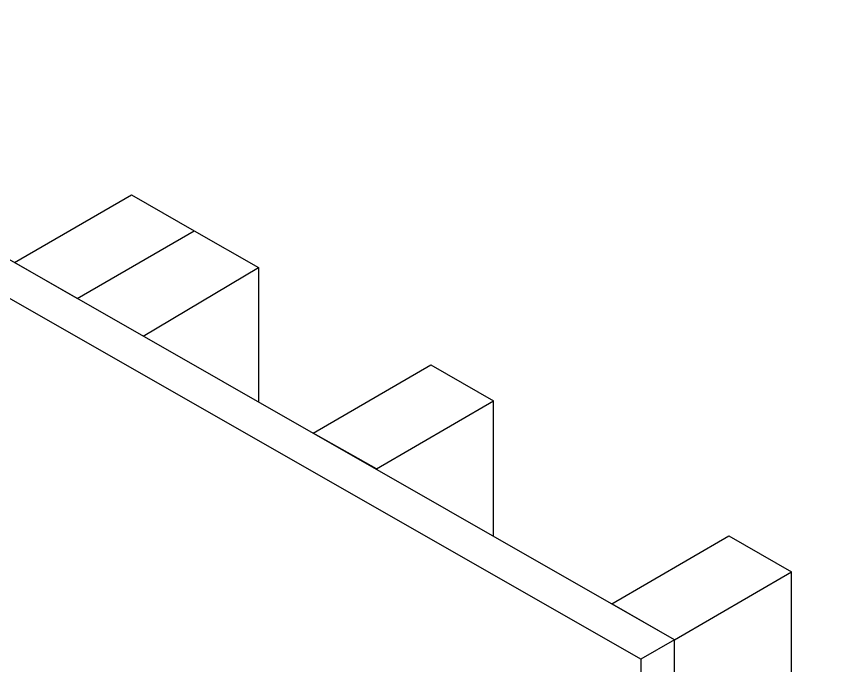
# Model space of a CAD drawing. Header units: inches. Extents: x -20.7 to 76.3, y -55.2 to 19.1.
# Drawn here: x 61.516 to 63.177, y -26.603 to -25.311 of the extents above; entities that cross this region are included whole.
import ezdxf

# ---------------------------------------------------------------- set-up
doc = ezdxf.new("R2010")
doc.units = ezdxf.units.IN
doc.header["$MEASUREMENT"] = 0
doc.layers.add('G-ANNO-TTLB', color=7, linetype='Continuous', lineweight=0)
doc.layers.add('TYVEK', color=7, linetype='Continuous', lineweight=0)

msp = doc.modelspace()

# ---------------------------------------------------------------- hatches: boundary and pattern name
at = {"layer": 'G-ANNO-TTLB', "true_color": 0xff00ff, "transparency": 33554687}
h = msp.add_hatch(color=6, dxfattribs=at)
edge = h.paths.add_edge_path()
edge.add_spline(control_points=[(71.8573, -54.9456), (71.8573, -54.9456), (31.1572, -54.9456), (31.1572, -54.9456), (31.1572, -54.9456), (31.1572, -20.8103), (31.1572, -20.8103), (31.1572, -20.8103), (71.8573, -20.8103), (71.8573, -20.8103), (71.8573, -20.8103), (71.8573, -54.9456), (71.8573, -54.9456)], knot_values=[0, 0, 0, 0, 1, 1, 1, 2, 2, 2, 3, 3, 3, 4, 4, 4, 4], degree=3, periodic=0)
edge = h.paths.add_edge_path()
edge.add_spline(control_points=[(31.2823, -20.9353), (31.2823, -20.9353), (31.2823, -54.8205), (31.2823, -54.8205), (31.2823, -54.8205), (71.7322, -54.8205), (71.7322, -54.8205), (71.7322, -54.8205), (71.7322, -20.9353), (71.7322, -20.9353), (71.7322, -20.9353), (31.2823, -20.9353), (31.2823, -20.9353)], knot_values=[0, 0, 0, 0, 1, 1, 1, 2, 2, 2, 3, 3, 3, 4, 4, 4, 4], degree=3, periodic=0)
edge.add_line((31.2823, -20.9353), (31.2823, -20.9353))

# ---------------------------------------------------------------- linework, layer by layer
at = {"layer": 'G-ANNO-TTLB'}
for points in [[(71.8573, -54.9456), (71.8573, -54.9456), (31.1572, -54.9456), (31.1572, -54.9456), (31.1572, -54.9456), (31.1572, -20.8103), (31.1572, -20.8103), (31.1572, -20.8103), (71.8573, -20.8103), (71.8573, -20.8103), (71.8573, -20.8103), (71.8573, -54.9456), (71.8573, -54.9456)], [(31.2823, -20.9353), (31.2823, -20.9353), (31.2823, -54.8205), (31.2823, -54.8205), (31.2823, -54.8205), (71.7322, -54.8205), (71.7322, -54.8205), (71.7322, -54.8205), (71.7322, -20.9353), (71.7322, -20.9353), (71.7322, -20.9353), (31.2823, -20.9353), (31.2823, -20.9353)]]:
    msp.add_open_spline(points, degree=3, knots=[0, 0, 0, 0, 1, 1, 1, 2, 2, 2, 3, 3, 3, 4, 4, 4, 4], dxfattribs=at)
at = {"layer": 'TYVEK', "color": 2, "lineweight": 25, "true_color": 0xffff00}
for p, q in [((62.8278, -26.5523), (59.0935, -24.42)), ((62.8278, -26.5523), (62.761, -26.591)), ((62.8278, -32.448), (62.8278, -26.5523))]:
    msp.add_line(p, q, dxfattribs=at)
at = {"layer": 'TYVEK', "color": 18, "lineweight": 25, "true_color": 0x000000}
for q in [(59.0267, -24.4586), (62.761, -32.4867)]:
    msp.add_line((62.761, -26.591), q, dxfattribs=at)
at = {"layer": 'TYVEK', "color": 33, "lineweight": 25, "true_color": 0xcc9966}
for p, q in [((61.6371, -25.8724), (61.8702, -25.7375)), ((61.8702, -25.7375), (61.9982, -25.8109)), ((61.7683, -25.9473), (61.9982, -25.8109)), ((61.9982, -25.8109), (61.9982, -26.0786)), ((62.2338, -26.2116), (62.4672, -26.0766)), ((62.4672, -26.3464), (62.4672, -26.0766)), ((62.8278, -26.5523), (63.0612, -26.4173)), ((63.0612, -32.313), (63.0612, -26.4173))]:
    msp.add_line(p, q, dxfattribs=at)
for points in [[(61.6371, -25.8724), (61.5118, -25.8009), (61.7452, -25.6658), (61.8702, -25.7375)], [(62.2338, -26.2116), (62.1072, -26.1408), (62.3422, -26.0049), (62.4672, -26.0766)], [(62.8279, -26.5524), (62.7028, -26.4806), (62.9362, -26.3456), (63.0612, -26.4173)]]:
    msp.add_lwpolyline(points, dxfattribs=at)

doc.saveas('drawing.dxf')
